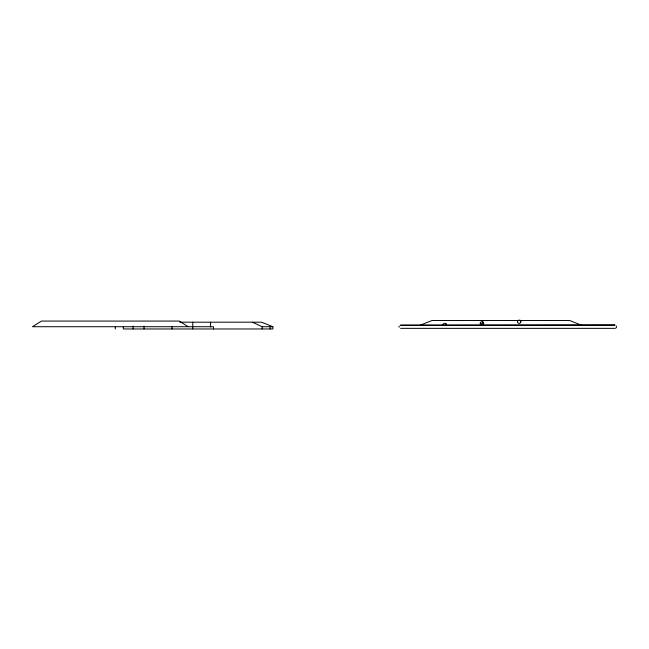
<?xml version="1.0" encoding="UTF-8"?>
<svg xmlns="http://www.w3.org/2000/svg" width="649" height="649" viewBox="0 0 649 649"><rect width="100%" height="100%" fill="white"/><g stroke="black" fill="none" stroke-linecap="round" stroke-linejoin="round"><path stroke-width="0.97" d="M443.153 325.457A1.687 1.647 -56.8 0 1 443.105 325.019L443.129 324.581M480.309 322.959L480.252 323.397A1.671 1.663 -56.8 0 0 482.134 325.052A1.671 1.663 -56.8 0 0 483.537 322.967M517.504 321.717L517.561 321.279M399.232 326.025L399.07 327.226M615.755 328.199L616.493 327.226L616.339 326.025M420.69 325.019L431.983 320.501L569.7 320.501L580.993 325.019M483.586 322.959L482.791 321.928L483.643 323.397L480.252 323.397A1.696 1.696 0 0 1 481.947 321.701A1.696 1.696 0 0 1 483.643 323.397M179.87 322.196L261.604 322.196L272.888 326.715L272.888 328.97L123.326 328.97L123.326 326.715M252.38 322.196L262.155 326.715L272.888 326.715M400.603 328.353L614.96 328.353M188.234 326.715L179.205 321.068L41.479 321.068L32.45 326.715L213.489 326.715L213.489 328.97M446.358 325.457A1.687 1.647 -56.8 0 0 446.374 324.589L445.612 323.559L446.455 325.019A1.696 1.696 0 0 0 444.76 323.332A1.696 1.696 0 0 0 443.072 325.019M520.401 320.525L520.044 320.257L520.863 321.717A1.704 1.704 0 0 1 519.598 323.332L519.168 323.397A1.631 1.631 0 0 1 517.586 322.155L517.537 321.717A1.631 1.631 0 0 1 519.176 320.135A1.631 1.631 0 0 1 520.806 321.766M270.162 326.715L270.162 328.97M262.155 326.715L262.155 328.97M210.568 322.196L210.568 327.039M192.745 322.196L192.745 328.97M172.001 326.715L172.001 328.97M144.046 326.066L144.046 328.97M133.11 326.066L133.11 328.97M115.319 326.715L115.319 328.97M614.96 325.068L400.603 325.222L614.96 325.068"/></g></svg>
